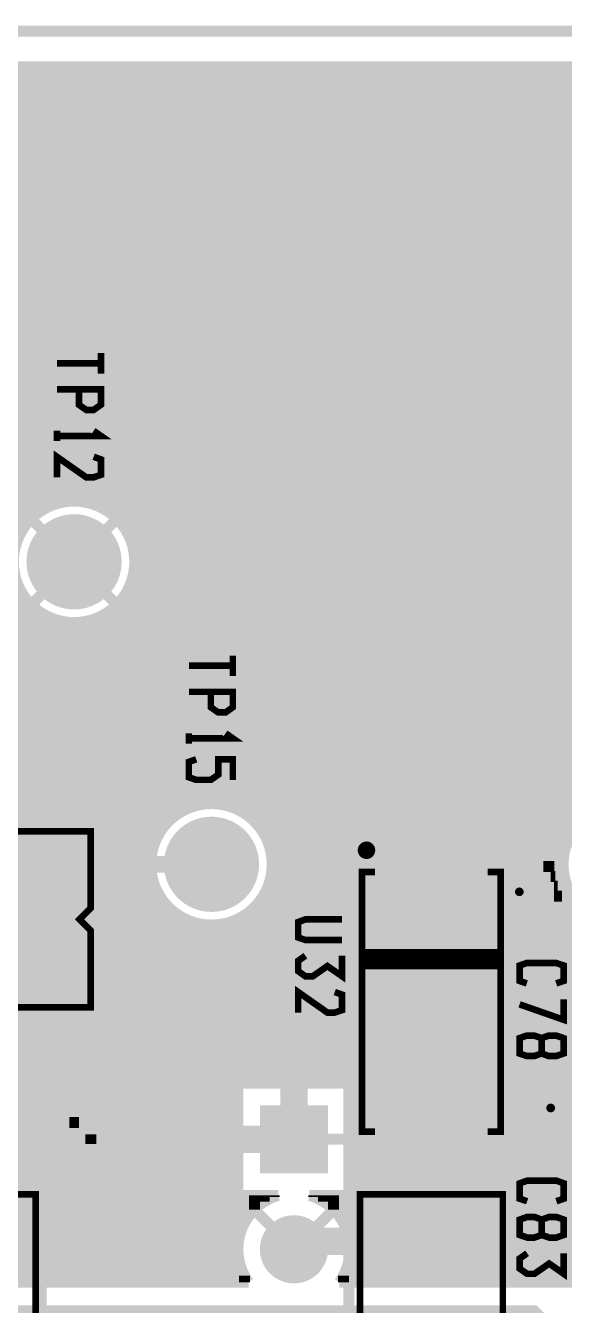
# Model space of a CAD drawing. Extents: x -11 to 221, y -93 to 178.
# Drawn here: x 54.76 to 67.21, y 146.02 to 175.58 of the extents above; entities that cross this region are included whole.
import ezdxf

# ---------------------------------------------------------------- set-up
doc = ezdxf.new("R2010")
doc.units = 0
doc.header["$MEASUREMENT"] = 0
doc.layers.get('0').update_dxf_attribs({"linetype": 'CONTINUOUS'})
for name, color, linetype in [('26-349-0_BOT', 7, 'CONTINUOUS'), ('26-349-0_DRD', 7, 'CONTINUOUS'), ('26-349-0_DRL', 2, 'CONTINUOUS'), ('26-349-0_FAB', 1, 'CONTINUOUS'), ('26-349-0_IN1', 3, 'CONTINUOUS'), ('26-349-0_IN2', 5, 'CONTINUOUS'), ('26-349-0_SMB', 10, 'CONTINUOUS'), ('26-349-0_SMT', 14, 'CONTINUOUS'), ('26-349-0_SPT', 9, 'CONTINUOUS'), ('26-349-0_SST', 12, 'CONTINUOUS'), ('26-349-0_TOP', 11, 'CONTINUOUS'), ('THRUHOLE_TAP', 15, 'CONTINUOUS')]:
    doc.layers.add(name, color=color, linetype=linetype)

# ---------------------------------------------------------------- blocks, each defined once
blk = doc.blocks.new('ROUND_50')
at = {"const_width": 1.09982}
blk.add_lwpolyline([(-0.54991, 0, 1), (0.54991, 0, 1)], format="xyb", close=True, dxfattribs=at)
blk = doc.blocks.new('ROUND_68')
at = {"const_width": 0.7874}
blk.add_lwpolyline([(-0.3937, 0, 1), (0.3937, 0, 1)], format="xyb", close=True, dxfattribs=at)
blk = doc.blocks.new('SQUARE_69')
blk.add_solid([(0.7874, 0.7874), (0.7874, -0.7874), (-0.7874, 0.7874), (-0.7874, -0.7874)])
blk = doc.blocks.new('ROUND_78')
at = {"const_width": 0.29972}
blk.add_lwpolyline([(-0.14986, 0, 1), (0.14986, 0, 1)], format="xyb", close=True, dxfattribs=at)
blk = doc.blocks.new('ROUND_95')
at = {"const_width": 0.40005}
blk.add_lwpolyline([(-0.200024, 0, 1), (0.200024, 0, 1)], format="xyb", close=True, dxfattribs=at)
blk = doc.blocks.new('ROUND_96')
at = {"const_width": 0.50038}
blk.add_lwpolyline([(-0.25019, 0, 1), (0.25019, 0, 1)], format="xyb", close=True, dxfattribs=at)
blk = doc.blocks.new('ROUND_101')
at = {"const_width": 0.10033}
blk.add_lwpolyline([(-0.050164, 0, 1), (0.050164, 0, 1)], format="xyb", close=True, dxfattribs=at)
blk = doc.blocks.new('ROUND_102')
at = {"const_width": 0.10033}
blk.add_lwpolyline([(-0.050164, 0, 1), (0.050164, 0, 1)], format="xyb", close=True, dxfattribs=at)
blk = doc.blocks.new('ROUND_83')
at = {"const_width": 0.29972}
blk.add_lwpolyline([(-0.14986, 0, 1), (0.14986, 0, 1)], format="xyb", close=True, dxfattribs=at)
blk = doc.blocks.new('RECTANGLE_14')
blk.add_solid([(1.12522, 1.14935), (1.12522, -1.14935), (-1.12522, 1.14935), (-1.12522, -1.14935)])
blk = doc.blocks.new('RECTANGLE_15')
blk.add_solid([(1.39954, 0.72517), (1.39954, -0.72517), (-1.39954, 0.72517), (-1.39954, -0.72517)])
blk = doc.blocks.new('RECTANGLE_40')
blk.add_solid([(0.635, 0.508), (0.635, -0.508), (-0.635, 0.508), (-0.635, -0.508)])
blk = doc.blocks.new('ROUND_88')
at = {"const_width": 0.10033}
blk.add_lwpolyline([(-0.050164, 0, 1), (0.050164, 0, 1)], format="xyb", close=True, dxfattribs=at)
blk = doc.blocks.new('ROUND_90')
at = {"const_width": 0.50038}
blk.add_lwpolyline([(-0.25019, 0, 1), (0.25019, 0, 1)], format="xyb", close=True, dxfattribs=at)

msp = doc.modelspace()

# ---------------------------------------------------------------- linework, layer by layer
at = {"layer": '26-349-0_DRD', "const_width": 0.254}
for points in [[(-5.99948, 175.4505), (180.9496, 175.4505)], [(55.88, 163.83), (55.245, 163.195)], [(56.515, 163.195), (55.88, 163.83)], [(55.245, 163.195), (55.88, 162.56)], [(55.88, 162.56), (56.515, 163.195)], [(59.055, 156.845), (58.42, 156.21)], [(59.69, 156.21), (59.055, 156.845)], [(64.897, 156.845), (64.897, 154.305)], [(67.437, 156.845), (64.897, 156.845)], [(67.437, 156.845), (64.897, 154.305)], [(67.437, 154.305), (64.897, 156.845)], [(58.42, 156.21), (59.055, 155.575)], [(59.055, 155.575), (59.69, 156.21)], [(64.897, 154.305), (67.437, 154.305)], [(65.6209, 151.8539), (65.6209, 149.3139)], [(68.1609, 151.8539), (65.6209, 151.8539)], [(68.1609, 151.8539), (65.6209, 149.3139)], [(68.1609, 149.3139), (65.6209, 151.8539)], [(65.6209, 151.8539), (65.6209, 149.3139)], [(68.1609, 151.8539), (65.6209, 151.8539)], [(68.1609, 151.8539), (65.6209, 149.3139)], [(68.1609, 149.3139), (65.6209, 151.8539)], [(60.96, 150.495), (60.96, 149.225)], [(61.595, 149.86), (60.325, 149.86)], [(65.6209, 149.3139), (68.1609, 149.3139)], [(65.6209, 149.3139), (68.1609, 149.3139)], [(60.96, 147.955), (60.96, 146.685)], [(61.595, 147.32), (60.325, 147.32)]]:
    msp.add_lwpolyline(points, dxfattribs=at)
at = {"layer": '26-349-0_DRL'}
for points, const_width in [([(-5.99948, 175.4505), (180.9496, 175.4505)], 0.254), ([(68.072, 129.286), (68.072, 142.748), (66.04, 144.78), (49.657, 144.78), (48.006, 146.431), (32.893, 146.431), (11.684, 167.64), (8.128, 167.64)], 2.49936)]:
    msp.add_lwpolyline(points, dxfattribs=dict(at, const_width=const_width))
at = {"layer": '26-349-0_FAB', "const_width": 0.254}
for points in [[(-5.99948, 175.4505), (180.9496, 175.4505)], [(1.27, 146.05), (0, 146.05), (0, 154.94), (10.16, 154.94), (10.16, 173.99), (85.725, 173.99), (85.725, 119.38), (68.58, 119.38), (68.58, 144.78), (33.655, 144.78), (29.21, 149.225), (29.21, 153.67), (10.16, 153.67), (10.16, 146.05), (1.27, 146.05)], [(64.0715, 162.45332), (64.0715, 163.08832), (63.754, 163.72332), (63.54318, 163.72332), (63.22568, 163.08832), (63.22568, 162.45332)], [(64.68618, 163.08832), (65.32118, 163.08832), (65.532, 163.30168), (65.532, 163.5125), (65.32118, 163.72332), (64.68618, 163.72332), (64.68618, 162.45332)], [(66.9925, 162.45332), (66.14668, 162.45332), (66.14668, 163.72332), (66.9925, 163.72332)], [(65.2145, 163.08832), (65.532, 162.45332)], [(66.78168, 163.08832), (66.14668, 163.08832)], [(64.0715, 162.8775), (63.22568, 162.8775)]]:
    msp.add_lwpolyline(points, dxfattribs=at)
at = {"layer": '26-349-0_IN1', "const_width": 0.254}
for points in [[(73.66, 174.625), (18.669, 174.625), (18.669, 163.83), (33.274, 149.225)], [(54.7878, 174.625), (54.7878, 164.37356)], [(55.0164, 174.625), (55.0164, 164.55136)], [(55.245, 174.625), (55.245, 164.67074)], [(55.4736, 174.625), (55.4736, 164.74948)], [(55.7022, 174.625), (55.7022, 164.79266)], [(55.9308, 174.625), (55.9308, 164.80282)], [(56.1594, 174.625), (56.1594, 164.77742)], [(56.388, 174.625), (56.388, 164.719)], [(56.6166, 174.625), (56.6166, 164.62248)], [(56.8452, 174.625), (56.8452, 164.48024)], [(57.0738, 174.625), (57.0738, 164.27196)], [(57.3024, 174.625), (57.3024, 163.9443)], [(57.531, 174.625), (57.531, 156.72308)], [(57.7596, 174.625), (57.7596, 157.1625)], [(57.9882, 174.625), (57.9882, 157.41142)], [(58.2168, 174.625), (58.2168, 157.5816)], [(58.4454, 174.625), (58.4454, 157.69844)], [(58.674, 174.625), (58.674, 157.7721)], [(58.9026, 174.625), (58.9026, 157.8102)], [(59.1312, 174.625), (59.1312, 157.81528)], [(59.3598, 174.625), (59.3598, 157.78734)], [(59.5884, 174.625), (59.5884, 157.72638)], [(59.817, 174.625), (59.817, 157.62478)], [(60.0456, 174.625), (60.0456, 157.47492)], [(60.2742, 174.625), (60.2742, 157.25648)], [(60.5028, 174.625), (60.5028, 156.9085)], [(60.7314, 174.625), (60.7314, 151.1554)], [(60.96, 174.625), (60.96, 151.1554)], [(61.1886, 174.625), (61.1886, 151.1554)], [(61.4172, 174.625), (61.4172, 151.1554)], [(61.6458, 174.625), (61.6458, 151.1554)], [(61.8744, 174.625), (61.8744, 151.1554)], [(62.103, 174.625), (62.103, 151.1554)], [(62.3316, 174.625), (62.3316, 146.558)], [(62.5602, 174.625), (62.5602, 146.558)], [(62.7888, 174.625), (62.7888, 146.558)], [(63.0174, 174.625), (63.0174, 146.558)], [(63.246, 174.625), (63.246, 146.558)], [(63.4746, 174.625), (63.4746, 146.558)], [(63.7032, 174.625), (63.7032, 146.558)], [(63.9318, 174.625), (63.9318, 146.558)], [(64.1604, 174.625), (64.1604, 146.558)], [(64.389, 174.625), (64.389, 146.558)], [(64.6176, 174.625), (64.6176, 146.558)], [(64.8462, 174.625), (64.8462, 146.558)], [(65.0748, 174.625), (65.0748, 146.558)], [(65.3034, 174.625), (65.3034, 146.558)], [(65.532, 174.625), (65.532, 146.558)], [(65.7606, 174.625), (65.7606, 146.558)], [(65.9892, 174.625), (65.9892, 146.558)], [(66.2178, 174.625), (66.2178, 151.0284)], [(66.4464, 174.625), (66.4464, 151.257)], [(66.675, 174.625), (66.675, 151.36368)], [(66.9036, 174.625), (66.9036, 151.39162)], [(67.1322, 174.625), (67.1322, 156.9085)], [(73.66, 174.4472), (24.36114, 174.4472)], [(73.66, 174.2186), (24.76246, 174.2186)], [(73.66, 173.99), (35.8267, 173.99)], [(73.66, 173.7614), (36.16706, 173.7614)], [(73.66, 173.5328), (36.30676, 173.5328)], [(73.66, 173.0756), (36.35248, 173.0756)], [(73.66, 173.3042), (36.36264, 173.3042)], [(73.66, 172.847), (51.59502, 172.847)], [(73.66, 172.6184), (51.9049, 172.6184)], [(73.66, 172.3898), (52.10302, 172.3898)], [(73.66, 172.1612), (52.24272, 172.1612)], [(73.66, 171.9326), (52.33416, 171.9326)], [(73.66, 171.704), (52.3875, 171.704)], [(73.66, 171.4754), (52.40782, 171.4754)], [(73.66, 171.0182), (52.3494, 171.0182)], [(73.66, 171.2468), (52.39512, 171.2468)], [(73.66, 170.7896), (52.26558, 170.7896)], [(73.66, 170.561), (52.13858, 170.561)], [(73.66, 170.1038), (51.67884, 170.1038)], [(73.66, 170.3324), (51.9557, 170.3324)], [(73.66, 169.8752), (51.12258, 169.8752)], [(73.66, 169.6466), (29.45638, 169.6466)], [(73.66, 169.418), (29.35478, 169.418)], [(73.66, 169.1894), (29.20492, 169.1894)], [(73.66, 168.9608), (37.56152, 168.9608)], [(73.66, 168.7322), (37.7444, 168.7322)], [(73.66, 168.5036), (37.82568, 168.5036)], [(73.66, 168.0464), (37.77996, 168.0464)], [(73.66, 168.275), (37.83584, 168.275)], [(73.66, 167.8178), (37.64026, 167.8178)], [(73.66, 167.5892), (37.2999, 167.5892)], [(73.66, 167.3606), (31.1785, 167.3606)], [(73.66, 166.9034), (18.669, 166.9034)], [(73.66, 167.132), (30.97784, 167.132)], [(73.66, 166.6748), (18.669, 166.6748)], [(73.66, 166.4462), (18.669, 166.4462)], [(73.66, 166.2176), (18.669, 166.2176)], [(73.66, 165.989), (18.669, 165.989)], [(73.66, 165.7604), (23.04034, 165.7604)], [(73.66, 165.5318), (23.44166, 165.5318)], [(73.66, 165.3032), (23.5966, 165.3032)], [(73.66, 165.0746), (23.6601, 165.0746)], [(73.66, 164.846), (23.65756, 164.846)], [(55.1307, 164.6174), (43.99534, 164.6174)], [(73.66, 164.6174), (56.6293, 164.6174)], [(54.80304, 164.3888), (44.39666, 164.3888)], [(73.66, 164.3888), (56.95696, 164.3888)], [(73.66, 164.1602), (57.16524, 164.1602)], [(73.66, 163.9316), (57.30748, 163.9316)], [(73.66, 163.703), (57.404, 163.703)], [(73.66, 163.4744), (57.46242, 163.4744)], [(73.66, 163.0172), (57.47766, 163.0172)], [(73.66, 163.2458), (57.48782, 163.2458)], [(73.66, 162.7886), (57.43448, 162.7886)], [(57.3024, 162.4457), (57.3024, 146.558)], [(73.66, 162.56), (57.35574, 162.56)], [(73.66, 162.3314), (57.23636, 162.3314)], [(54.6989, 162.1028), (51.22672, 162.1028)], [(54.96306, 161.8742), (51.46548, 161.8742)], [(54.7878, 162.0139), (54.7878, 146.558)], [(55.0164, 161.83864), (55.0164, 146.558)], [(73.66, 161.8742), (56.79694, 161.8742)], [(56.8452, 161.90976), (56.8452, 146.558)], [(73.66, 162.1028), (57.05856, 162.1028)], [(57.0738, 162.11804), (57.0738, 146.558)], [(55.45074, 161.6456), (51.5747, 161.6456)], [(55.245, 161.71672), (55.245, 146.558)], [(55.4736, 161.63798), (55.4736, 146.558)], [(55.7022, 161.59734), (55.7022, 146.558)], [(55.9308, 161.58718), (55.9308, 146.558)], [(56.1594, 161.61004), (56.1594, 146.558)], [(73.66, 161.6456), (56.30926, 161.6456)], [(56.388, 161.66846), (56.388, 146.558)], [(56.6166, 161.76498), (56.6166, 146.558)], [(73.66, 161.417), (51.60772, 161.417)], [(73.66, 160.9598), (51.46548, 160.9598)], [(73.66, 161.1884), (51.5747, 161.1884)], [(73.66, 160.7312), (51.22672, 160.7312)], [(73.66, 160.5026), (48.1965, 160.5026)], [(73.66, 160.274), (47.99584, 160.274)], [(73.66, 159.8168), (37.53104, 159.8168)], [(73.66, 160.0454), (37.7317, 160.0454)], [(73.66, 159.5882), (22.9108, 159.5882)], [(73.66, 159.3596), (23.1394, 159.3596)], [(73.66, 159.131), (23.368, 159.131)], [(73.66, 158.9024), (28.6893, 158.9024)], [(73.66, 158.6738), (29.01696, 158.6738)], [(73.66, 158.4452), (29.22524, 158.4452)], [(73.66, 158.2166), (29.36748, 158.2166)], [(73.66, 157.988), (29.464, 157.988)], [(58.62574, 157.7594), (29.52242, 157.7594)], [(68.15074, 157.7594), (59.48426, 157.7594)], [(58.13806, 157.5308), (29.54782, 157.5308)], [(67.66306, 157.5308), (59.97194, 157.5308)], [(57.8739, 157.3022), (29.53766, 157.3022)], [(67.3989, 157.3022), (60.23356, 157.3022)], [(57.69864, 157.0736), (29.49448, 157.0736)], [(57.57672, 156.845), (32.05734, 156.845)], [(67.22364, 157.0736), (60.41136, 157.0736)], [(67.10172, 156.845), (60.53074, 156.845)], [(57.49798, 156.6164), (32.3215, 156.6164)], [(67.02298, 156.6164), (60.60948, 156.6164)], [(57.45734, 156.3878), (32.44088, 156.3878)], [(66.98234, 156.3878), (60.65266, 156.3878)], [(57.47004, 155.9306), (32.45612, 155.9306)], [(57.44718, 156.1592), (32.48152, 156.1592)], [(66.99504, 155.9306), (60.63742, 155.9306)], [(66.97218, 156.1592), (60.66282, 156.1592)], [(57.52846, 155.702), (37.96284, 155.702)], [(57.531, 155.69692), (57.531, 146.558)], [(67.05346, 155.702), (60.579, 155.702)], [(57.62498, 155.4734), (38.1635, 155.4734)], [(67.14998, 155.4734), (60.48248, 155.4734)], [(60.5028, 155.5115), (60.5028, 151.1554)], [(67.1322, 155.5115), (67.1322, 151.35606)], [(57.76976, 155.2448), (38.2524, 155.2448)], [(57.7596, 155.2575), (57.7596, 146.558)], [(60.2742, 155.16098), (60.2742, 151.1554)], [(67.29476, 155.2448), (60.34024, 155.2448)], [(57.97804, 155.0162), (38.27018, 155.0162)], [(58.3057, 154.7876), (39.7002, 154.7876)], [(57.9882, 155.00604), (57.9882, 146.558)], [(58.2168, 154.8384), (58.2168, 146.558)], [(67.8307, 154.7876), (59.8043, 154.7876)], [(59.817, 154.79268), (59.817, 151.1554)], [(60.0456, 154.94254), (60.0456, 151.1554)], [(67.50304, 155.0162), (60.13196, 155.0162)], [(73.66, 154.559), (39.99738, 154.559)], [(58.4454, 154.72156), (58.4454, 146.558)], [(58.674, 154.6479), (58.674, 146.558)], [(58.9026, 154.6098), (58.9026, 146.558)], [(59.1312, 154.60472), (59.1312, 146.558)], [(59.3598, 154.63012), (59.3598, 146.558)], [(59.5884, 154.69362), (59.5884, 146.558)], [(73.66, 154.3304), (40.12692, 154.3304)], [(73.66, 153.8732), (40.1574, 153.8732)], [(73.66, 154.1018), (40.17518, 154.1018)], [(73.66, 153.6446), (40.0685, 153.6446)], [(73.66, 153.416), (39.86784, 153.416)], [(73.66, 153.1874), (53.01234, 153.1874)], [(73.66, 152.9588), (53.41366, 152.9588)], [(73.66, 152.7302), (53.5686, 152.7302)], [(73.66, 152.5016), (53.6321, 152.5016)], [(73.66, 152.273), (53.62956, 152.273)], [(73.66, 151.8158), (53.38826, 151.8158)], [(73.66, 152.0444), (53.5559, 152.0444)], [(73.66, 151.5872), (50.59172, 151.5872)], [(66.65976, 151.3586), (48.72482, 151.3586)], [(73.66, 151.3586), (67.12204, 151.3586)], [(59.6646, 151.13), (46.34738, 151.13)], [(59.6646, 150.9014), (46.47692, 150.9014)], [(59.6646, 151.1554), (59.6646, 148.5646)], [(62.2554, 151.1554), (59.6646, 151.1554)], [(60.96, 151.1554), (60.96, 149.86)], [(62.2554, 151.1554), (62.2554, 148.5646)], [(66.29654, 151.13), (62.2554, 151.13)], [(66.14922, 150.9014), (62.2554, 150.9014)], [(59.6646, 150.6728), (46.52518, 150.6728)], [(66.08826, 150.6728), (62.2554, 150.6728)], [(59.6646, 150.4442), (46.5074, 150.4442)], [(66.09588, 150.4442), (62.2554, 150.4442)], [(59.6646, 150.2156), (46.4185, 150.2156)], [(66.17208, 150.2156), (62.2554, 150.2156)], [(66.2178, 150.1394), (66.2178, 146.558)], [(59.6646, 149.7584), (32.7406, 149.7584)], [(59.6646, 149.987), (46.21784, 149.987)], [(59.6646, 149.86), (60.96, 149.86)], [(62.2554, 149.86), (60.96, 149.86)], [(66.34734, 149.987), (62.2554, 149.987)], [(73.66, 149.7584), (62.2554, 149.7584)], [(66.4464, 149.9108), (66.4464, 146.558)], [(66.675, 149.80666), (66.675, 146.558)], [(66.9036, 149.77618), (66.9036, 146.558)], [(67.1322, 149.81428), (67.1322, 146.558)], [(59.6646, 149.5298), (32.9692, 149.5298)], [(73.66, 149.5298), (62.2554, 149.5298)], [(59.6646, 149.3012), (33.1978, 149.3012)], [(73.66, 149.3012), (62.2554, 149.3012)], [(59.6646, 149.0726), (48.4124, 149.0726)], [(59.6646, 148.844), (48.641, 148.844)], [(73.66, 149.0726), (62.2554, 149.0726)], [(73.66, 148.844), (62.2554, 148.844)], [(59.6646, 148.6154), (48.8696, 148.6154)], [(60.59932, 148.5646), (59.6646, 148.5646)], [(59.817, 148.5646), (59.817, 147.9296)], [(60.0456, 148.5646), (60.0456, 148.23694)], [(60.2742, 148.5646), (60.2742, 148.41728)], [(60.5028, 148.5646), (60.5028, 148.53158)], [(62.2554, 148.5646), (61.31814, 148.5646)], [(61.4172, 148.5646), (61.4172, 148.53158)], [(61.6458, 148.5646), (61.6458, 148.41728)], [(61.8744, 148.5646), (61.8744, 148.23694)], [(62.103, 148.5646), (62.103, 147.9296)], [(73.66, 148.6154), (62.2554, 148.6154)], [(60.22594, 148.3868), (49.0982, 148.3868)], [(73.66, 148.3868), (61.69406, 148.3868)], [(59.97194, 148.1582), (49.3268, 148.1582)], [(73.66, 148.1582), (61.94806, 148.1582)], [(59.817, 147.9296), (49.5554, 147.9296)], [(59.72048, 147.701), (49.784, 147.701)], [(73.66, 147.9296), (62.103, 147.9296)], [(73.66, 147.701), (62.19698, 147.701)], [(59.67222, 147.4724), (50.0126, 147.4724)], [(73.66, 147.4724), (62.24524, 147.4724)], [(59.66714, 147.2438), (50.2412, 147.2438)], [(73.66, 147.2438), (62.25286, 147.2438)], [(59.70016, 147.0152), (50.4698, 147.0152)], [(59.7789, 146.7866), (50.6984, 146.7866)], [(73.66, 146.7866), (62.1411, 146.7866)], [(73.66, 147.0152), (62.21984, 147.0152)], [(59.91098, 146.558), (50.927, 146.558)], [(59.817, 146.7104), (59.817, 146.558)], [(69.977, 146.558), (62.00648, 146.558)], [(62.103, 146.7104), (62.103, 146.558)]]:
    msp.add_lwpolyline(points, dxfattribs=at)
for points in [[(55.88, 164.80282, 0.4142136), (54.27218, 163.195)], [(57.48782, 163.195, 0.4142136), (55.88, 164.80282)], [(54.27218, 163.195, 0.4142136), (55.88, 161.58718)], [(55.88, 161.58718, 0.4142136), (57.48782, 163.195)], [(59.055, 157.81782, 0.4142136), (57.44718, 156.21)], [(60.66282, 156.21, 0.4142136), (59.055, 157.81782)], [(68.58, 157.81782, 0.4142136), (66.97218, 156.21)], [(57.44718, 156.21, 0.4142136), (59.055, 154.60218)], [(59.055, 154.60218, 0.4142136), (60.66282, 156.21)], [(66.97218, 156.21, 0.4142136), (68.58, 154.60218)], [(66.8909, 151.39162, 0.4142136), (66.08318, 150.5839)], [(66.8909, 151.39162, 0.4142136), (66.08318, 150.5839)], [(67.69862, 150.5839, 0.4142136), (66.8909, 151.39162)], [(67.69862, 150.5839, 0.4142136), (66.8909, 151.39162)], [(66.08318, 150.5839, 0.4142136), (66.8909, 149.77618)], [(66.08318, 150.5839, 0.4142136), (66.8909, 149.77618)], [(66.8909, 149.77618, 0.4142136), (67.69862, 150.5839)], [(66.8909, 149.77618, 0.4142136), (67.69862, 150.5839)], [(60.59932, 148.5646, 0.3338126), (59.6646, 147.32)], [(62.2554, 147.32, 0.3343365), (61.31814, 148.5646)], [(59.6646, 147.32, 0.1583593), (59.91192, 146.55868)], [(62.00648, 146.558, 0.1586548), (62.25451, 147.32)]]:
    msp.add_lwpolyline(points, format="xyb", dxfattribs=at)
at = {"layer": '26-349-0_IN2', "const_width": 0.254}
for points in [[(73.66, 174.625), (18.669, 174.625)], [(54.7878, 174.625), (54.7878, 164.37356)], [(55.0164, 174.625), (55.0164, 164.55136)], [(55.245, 174.625), (55.245, 164.67074)], [(55.4736, 174.625), (55.4736, 164.74948)], [(55.7022, 174.625), (55.7022, 164.79266)], [(55.9308, 174.625), (55.9308, 164.80282)], [(56.1594, 174.625), (56.1594, 164.77742)], [(56.388, 174.625), (56.388, 164.719)], [(56.6166, 174.625), (56.6166, 164.62248)], [(56.8452, 174.625), (56.8452, 164.48024)], [(57.0738, 174.625), (57.0738, 164.27196)], [(57.3024, 174.625), (57.3024, 163.9443)], [(57.531, 174.625), (57.531, 156.72308)], [(57.7596, 174.625), (57.7596, 157.1625)], [(57.9882, 174.625), (57.9882, 157.41142)], [(58.2168, 174.625), (58.2168, 157.5816)], [(58.4454, 174.625), (58.4454, 157.69844)], [(58.674, 174.625), (58.674, 157.7721)], [(58.9026, 174.625), (58.9026, 157.8102)], [(59.1312, 174.625), (59.1312, 157.81528)], [(59.3598, 174.625), (59.3598, 157.78734)], [(59.5884, 174.625), (59.5884, 157.72638)], [(59.817, 174.625), (59.817, 157.62478)], [(60.0456, 174.625), (60.0456, 157.47492)], [(60.2742, 174.625), (60.2742, 157.25648)], [(60.5028, 174.625), (60.5028, 156.9085)], [(60.7314, 174.625), (60.7314, 151.1554)], [(60.96, 174.625), (60.96, 151.1554)], [(61.1886, 174.625), (61.1886, 151.1554)], [(61.4172, 174.625), (61.4172, 151.1554)], [(61.6458, 174.625), (61.6458, 151.1554)], [(61.8744, 174.625), (61.8744, 151.1554)], [(62.103, 174.625), (62.103, 151.1554)], [(62.3316, 174.625), (62.3316, 146.558)], [(62.5602, 174.625), (62.5602, 146.558)], [(62.7888, 174.625), (62.7888, 146.558)], [(63.0174, 174.625), (63.0174, 146.558)], [(63.246, 174.625), (63.246, 146.558)], [(63.4746, 174.625), (63.4746, 146.558)], [(63.7032, 174.625), (63.7032, 146.558)], [(63.9318, 174.625), (63.9318, 146.558)], [(64.1604, 174.625), (64.1604, 146.558)], [(64.389, 174.625), (64.389, 146.558)], [(64.6176, 174.625), (64.6176, 146.558)], [(64.8462, 174.625), (64.8462, 146.558)], [(65.0748, 174.625), (65.0748, 146.558)], [(65.3034, 174.625), (65.3034, 146.558)], [(65.532, 174.625), (65.532, 156.07284)], [(65.7606, 174.625), (65.7606, 156.2735)], [(65.9892, 174.625), (65.9892, 156.3624)], [(66.2178, 174.625), (66.2178, 156.38018)], [(66.4464, 174.625), (66.4464, 156.33192)], [(66.675, 174.625), (66.675, 156.20238)], [(66.9036, 174.625), (66.9036, 155.9052)], [(67.1322, 174.625), (67.1322, 156.9085)], [(73.66, 174.4472), (18.669, 174.4472)], [(73.66, 174.2186), (18.669, 174.2186)], [(73.66, 173.99), (18.669, 173.99)], [(73.66, 173.7614), (18.669, 173.7614)], [(73.66, 173.5328), (18.669, 173.5328)], [(73.66, 173.3042), (18.669, 173.3042)], [(73.66, 173.0756), (18.669, 173.0756)], [(73.66, 172.847), (51.59502, 172.847)], [(73.66, 172.6184), (51.9049, 172.6184)], [(73.66, 172.3898), (52.10302, 172.3898)], [(73.66, 172.1612), (52.24272, 172.1612)], [(73.66, 171.9326), (52.33416, 171.9326)], [(73.66, 171.704), (52.3875, 171.704)], [(73.66, 171.4754), (52.40782, 171.4754)], [(73.66, 171.0182), (52.3494, 171.0182)], [(73.66, 171.2468), (52.39512, 171.2468)], [(73.66, 170.7896), (52.26558, 170.7896)], [(73.66, 170.561), (52.13858, 170.561)], [(73.66, 170.1038), (51.67884, 170.1038)], [(73.66, 170.3324), (51.9557, 170.3324)], [(73.66, 169.8752), (51.12258, 169.8752)], [(73.66, 169.6466), (29.45638, 169.6466)], [(73.66, 169.418), (29.35478, 169.418)], [(73.66, 169.1894), (29.20492, 169.1894)], [(73.66, 168.9608), (37.56152, 168.9608)], [(73.66, 168.7322), (37.7444, 168.7322)], [(73.66, 168.5036), (37.82568, 168.5036)], [(73.66, 168.0464), (37.77996, 168.0464)], [(73.66, 168.275), (37.83584, 168.275)], [(73.66, 167.8178), (37.64026, 167.8178)], [(73.66, 167.5892), (37.2999, 167.5892)], [(73.66, 167.3606), (18.669, 167.3606)], [(73.66, 167.132), (18.669, 167.132)], [(73.66, 166.9034), (18.669, 166.9034)], [(73.66, 166.6748), (18.669, 166.6748)], [(73.66, 166.4462), (18.669, 166.4462)], [(73.66, 166.2176), (18.669, 166.2176)], [(73.66, 165.989), (18.669, 165.989)], [(73.66, 165.7604), (18.669, 165.7604)], [(73.66, 165.5318), (18.669, 165.5318)], [(73.66, 165.3032), (43.60926, 165.3032)], [(73.66, 165.0746), (43.7769, 165.0746)], [(73.66, 164.846), (43.85056, 164.846)], [(55.1307, 164.6174), (46.18482, 164.6174)], [(73.66, 164.6174), (56.6293, 164.6174)], [(54.80304, 164.3888), (46.40326, 164.3888)], [(54.74208, 164.33038), (55.88, 163.195)], [(57.01538, 164.33038), (55.88, 163.195)], [(73.66, 164.3888), (56.95696, 164.3888)], [(73.66, 164.1602), (57.16524, 164.1602)], [(73.66, 163.9316), (57.30748, 163.9316)], [(73.66, 163.703), (57.404, 163.703)], [(73.66, 163.4744), (57.46242, 163.4744)], [(54.74208, 162.05708), (55.88, 163.195)], [(57.01538, 162.05708), (55.88, 163.195)], [(73.66, 163.0172), (57.47766, 163.0172)], [(73.66, 163.2458), (57.48782, 163.2458)], [(73.66, 162.7886), (57.43448, 162.7886)], [(57.3024, 162.4457), (57.3024, 146.558)], [(73.66, 162.56), (57.35574, 162.56)], [(73.66, 162.3314), (57.23636, 162.3314)], [(54.96306, 161.8742), (41.48836, 161.8742)], [(54.6989, 162.1028), (41.4909, 162.1028)], [(54.7878, 162.0139), (54.7878, 146.558)], [(55.0164, 161.83864), (55.0164, 146.558)], [(73.66, 161.8742), (56.79694, 161.8742)], [(56.8452, 161.90976), (56.8452, 146.558)], [(73.66, 162.1028), (57.05856, 162.1028)], [(57.0738, 162.11804), (57.0738, 146.558)], [(55.45074, 161.6456), (41.4147, 161.6456)], [(55.245, 161.71672), (55.245, 146.558)], [(55.4736, 161.63798), (55.4736, 146.558)], [(55.7022, 161.59734), (55.7022, 146.558)], [(55.9308, 161.58718), (55.9308, 146.558)], [(56.1594, 161.61004), (56.1594, 146.558)], [(73.66, 161.6456), (56.30926, 161.6456)], [(56.388, 161.66846), (56.388, 146.558)], [(56.6166, 161.76498), (56.6166, 146.558)], [(73.66, 161.417), (41.24706, 161.417)], [(73.66, 161.1884), (37.3634, 161.1884)], [(73.66, 160.9598), (37.66058, 160.9598)], [(73.66, 160.7312), (37.79012, 160.7312)], [(73.66, 160.5026), (37.83838, 160.5026)], [(73.66, 160.274), (37.8206, 160.274)], [(73.66, 159.8168), (37.53104, 159.8168)], [(73.66, 160.0454), (37.7317, 160.0454)], [(73.66, 159.5882), (39.92626, 159.5882)], [(73.66, 159.3596), (40.0939, 159.3596)], [(73.66, 159.131), (40.16756, 159.131)], [(73.66, 158.9024), (40.1701, 158.9024)], [(73.66, 158.6738), (40.1066, 158.6738)], [(73.66, 158.4452), (39.95166, 158.4452)], [(73.66, 157.988), (36.92906, 157.988)], [(73.66, 158.2166), (39.55034, 158.2166)], [(58.62574, 157.7594), (41.96334, 157.7594)], [(68.15074, 157.7594), (59.48426, 157.7594)], [(58.13806, 157.5308), (42.36466, 157.5308)], [(67.66306, 157.5308), (59.97194, 157.5308)], [(57.8739, 157.3022), (42.5196, 157.3022)], [(67.3989, 157.3022), (60.23356, 157.3022)], [(57.57672, 156.845), (42.58056, 156.845)], [(57.69864, 157.0736), (42.5831, 157.0736)], [(67.22364, 157.0736), (60.41136, 157.0736)], [(67.10172, 156.845), (60.53074, 156.845)], [(57.49798, 156.6164), (42.5069, 156.6164)], [(67.02298, 156.6164), (60.60948, 156.6164)], [(57.45734, 156.3878), (42.33926, 156.3878)], [(66.98234, 156.3878), (60.65266, 156.3878)], [(57.47004, 155.9306), (28.36926, 155.9306)], [(57.44718, 156.1592), (28.85694, 156.1592)], [(65.44056, 155.9306), (60.63742, 155.9306)], [(65.6082, 156.1592), (60.66282, 156.1592)], [(66.97218, 156.1592), (66.72326, 156.1592)], [(66.99504, 155.9306), (66.8909, 155.9306)], [(57.52846, 155.702), (26.924, 155.702)], [(57.531, 155.69692), (57.531, 146.558)], [(65.36944, 155.702), (60.579, 155.702)], [(67.05346, 155.702), (66.96456, 155.702)], [(57.62498, 155.4734), (27.1526, 155.4734)], [(65.36436, 155.4734), (60.48248, 155.4734)], [(60.5028, 155.5115), (60.5028, 151.1554)], [(67.14998, 155.4734), (66.9671, 155.4734)], [(67.1322, 155.5115), (67.1322, 146.558)], [(57.76976, 155.2448), (27.3812, 155.2448)], [(57.7596, 155.2575), (57.7596, 146.558)], [(60.2742, 155.16098), (60.2742, 151.1554)], [(65.4304, 155.2448), (60.34024, 155.2448)], [(65.532, 155.07462), (65.532, 146.558)], [(67.29476, 155.2448), (66.9036, 155.2448)], [(66.9036, 155.24226), (66.9036, 146.558)], [(57.97804, 155.0162), (27.6098, 155.0162)], [(58.3057, 154.7876), (39.7002, 154.7876)], [(57.9882, 155.00604), (57.9882, 146.558)], [(58.2168, 154.8384), (58.2168, 146.558)], [(65.98666, 154.7876), (59.8043, 154.7876)], [(59.817, 154.79268), (59.817, 151.1554)], [(60.0456, 154.94254), (60.0456, 151.1554)], [(65.5828, 155.0162), (60.13196, 155.0162)], [(65.7606, 154.8765), (65.7606, 146.558)], [(65.9892, 154.7876), (65.9892, 146.558)], [(66.2178, 154.76728), (66.2178, 146.558)], [(67.8307, 154.7876), (66.34734, 154.7876)], [(66.4464, 154.81554), (66.4464, 146.558)], [(66.675, 154.94762), (66.675, 146.558)], [(67.50304, 155.0162), (66.74866, 155.0162)], [(73.66, 154.559), (39.99738, 154.559)], [(58.4454, 154.72156), (58.4454, 146.558)], [(58.674, 154.6479), (58.674, 146.558)], [(58.9026, 154.6098), (58.9026, 146.558)], [(59.1312, 154.60472), (59.1312, 146.558)], [(59.3598, 154.63012), (59.3598, 146.558)], [(59.5884, 154.69362), (59.5884, 146.558)], [(73.66, 154.3304), (40.12692, 154.3304)], [(73.66, 153.8732), (40.1574, 153.8732)], [(73.66, 154.1018), (40.17518, 154.1018)], [(73.66, 153.6446), (40.0685, 153.6446)], [(73.66, 153.416), (39.86784, 153.416)], [(73.66, 153.1874), (29.4386, 153.1874)], [(73.66, 152.9588), (29.6672, 152.9588)], [(73.66, 152.7302), (29.8958, 152.7302)], [(73.66, 152.5016), (30.1244, 152.5016)], [(73.66, 152.273), (30.353, 152.273)], [(73.66, 152.0444), (30.5816, 152.0444)], [(73.66, 151.8158), (30.8102, 151.8158)], [(73.66, 151.5872), (31.0388, 151.5872)], [(73.66, 151.3586), (39.7002, 151.3586)], [(59.6646, 151.13), (39.99738, 151.13)], [(59.6646, 150.9014), (40.12692, 150.9014)], [(59.6646, 151.1554), (59.6646, 148.5646)], [(62.2554, 151.1554), (59.6646, 151.1554)], [(62.2554, 151.1554), (62.2554, 148.5646)], [(73.66, 151.13), (62.2554, 151.13)], [(73.66, 150.9014), (62.2554, 150.9014)], [(59.6646, 150.6728), (40.17518, 150.6728)], [(73.66, 150.6728), (62.2554, 150.6728)], [(59.6646, 150.4442), (40.1574, 150.4442)], [(73.66, 150.4442), (62.2554, 150.4442)], [(59.6646, 150.2156), (53.86832, 150.2156)], [(73.66, 150.2156), (62.2554, 150.2156)], [(59.6646, 149.987), (54.0512, 149.987)], [(59.6646, 149.7584), (54.13248, 149.7584)], [(73.66, 149.987), (62.2554, 149.987)], [(73.66, 149.7584), (62.2554, 149.7584)], [(59.6646, 149.5298), (54.14264, 149.5298)], [(73.66, 149.5298), (62.2554, 149.5298)], [(59.6646, 149.3012), (54.08676, 149.3012)], [(73.66, 149.3012), (62.2554, 149.3012)], [(59.6646, 148.844), (53.6067, 148.844)], [(59.6646, 149.0726), (53.94706, 149.0726)], [(73.66, 149.0726), (62.2554, 149.0726)], [(73.66, 148.844), (62.2554, 148.844)], [(59.6646, 148.6154), (34.0106, 148.6154)], [(60.59932, 148.5646), (59.6646, 148.5646)], [(59.817, 148.5646), (59.817, 147.9296)], [(60.0456, 148.5646), (60.0456, 148.23694)], [(60.2742, 148.5646), (60.2742, 148.41728)], [(60.5028, 148.5646), (60.5028, 148.53158)], [(62.2554, 148.5646), (61.31814, 148.5646)], [(61.4172, 148.5646), (61.4172, 148.53158)], [(61.6458, 148.5646), (61.6458, 148.41728)], [(61.8744, 148.5646), (61.8744, 148.23694)], [(62.103, 148.5646), (62.103, 147.9296)], [(73.66, 148.6154), (62.2554, 148.6154)], [(60.22594, 148.3868), (48.7172, 148.3868)], [(60.04306, 148.2344), (60.96, 147.32)], [(61.8744, 148.2344), (60.96, 147.32)], [(73.66, 148.3868), (61.69406, 148.3868)], [(59.97194, 148.1582), (48.9458, 148.1582)], [(73.66, 148.1582), (61.94806, 148.1582)], [(59.817, 147.9296), (49.1744, 147.9296)], [(59.72048, 147.701), (49.403, 147.701)], [(73.66, 147.9296), (62.103, 147.9296)], [(73.66, 147.701), (62.19698, 147.701)], [(59.67222, 147.4724), (49.6316, 147.4724)], [(73.66, 147.4724), (62.24524, 147.4724)], [(59.66714, 147.2438), (49.8602, 147.2438)], [(73.66, 147.2438), (62.25286, 147.2438)], [(59.70016, 147.0152), (50.0888, 147.0152)], [(59.7789, 146.7866), (50.3174, 146.7866)], [(73.66, 146.7866), (62.1411, 146.7866)], [(73.66, 147.0152), (62.21984, 147.0152)], [(59.91098, 146.558), (50.546, 146.558)], [(59.817, 146.7104), (59.817, 146.558)], [(69.977, 146.558), (62.00648, 146.558)], [(62.103, 146.7104), (62.103, 146.558)]]:
    msp.add_lwpolyline(points, dxfattribs=at)
for points in [[(55.88, 164.80282, 0.4142136), (54.27218, 163.195)], [(57.48782, 163.195, 0.4142136), (55.88, 164.80282)], [(54.27218, 163.195, 0.4142136), (55.88, 161.58718)], [(55.88, 161.58718, 0.4142136), (57.48782, 163.195)], [(59.055, 157.81782, 0.4142136), (57.44718, 156.21)], [(60.66282, 156.21, 0.4142136), (59.055, 157.81782)], [(68.58, 157.81782, 0.4142136), (66.97218, 156.21)], [(57.44718, 156.21, 0.4142136), (59.055, 154.60218)], [(59.055, 154.60218, 0.4142136), (60.66282, 156.21)], [(66.167, 156.38272, 0.4142136), (65.35928, 155.575)], [(66.97472, 155.575, 0.4142136), (66.167, 156.38272)], [(66.97218, 156.21, 0.4142136), (68.58, 154.60218)], [(65.35928, 155.575, 0.4142136), (66.167, 154.76728)], [(66.167, 154.76728, 0.4142136), (66.97472, 155.575)], [(60.59932, 148.5646, 0.3338126), (59.6646, 147.32)], [(62.2554, 147.32, 0.3343365), (61.31814, 148.5646)], [(59.6646, 147.32, 0.1583593), (59.91192, 146.55868)], [(62.00648, 146.558, 0.1586548), (62.25451, 147.32)]]:
    msp.add_lwpolyline(points, format="xyb", dxfattribs=at)
at = {"layer": '26-349-0_SST'}
for points, const_width in [([(56.49976, 167.54094), (56.49976, 168.01592)], 0.1524), ([(55.48376, 167.7797), (56.49976, 167.7797)], 0.1524), ([(55.99176, 167.17772), (55.99176, 166.82212), (56.16194, 166.70274), (56.33212, 166.70274), (56.49976, 166.82212), (56.49976, 167.17772), (55.48376, 167.17772)], 0.1524), ([(55.48376, 165.98392), (55.48376, 166.22014)], 0.1524), ([(55.48376, 166.1033), (56.49976, 166.1033), (56.33212, 166.22014)], 0.1524), ([(55.48376, 165.14572), (55.48376, 165.6207), (56.16194, 165.14572), (56.33212, 165.14572), (56.49976, 165.20414), (56.49976, 165.55974), (56.33212, 165.6207)], 0.1524), ([(59.54776, 160.55594), (59.54776, 161.03092)], 0.1524), ([(58.53176, 160.7947), (59.54776, 160.7947)], 0.1524), ([(59.03976, 160.19272), (59.03976, 159.83712), (59.20994, 159.71774), (59.38012, 159.71774), (59.54776, 159.83712), (59.54776, 160.19272), (58.53176, 160.19272)], 0.1524), ([(58.53176, 158.99892), (58.53176, 159.23514)], 0.1524), ([(58.53176, 159.1183), (59.54776, 159.1183), (59.38012, 159.23514)], 0.1524), ([(58.70194, 158.6357), (58.53176, 158.57474), (58.53176, 158.21914), (58.70194, 158.16072), (59.03976, 158.16072), (59.20994, 158.2801), (59.20994, 158.6357), (59.54776, 158.6357), (59.54776, 158.16072)], 0.1524), ([(51.689, 156.972), (51.689, 152.908), (56.261, 152.908), (56.261, 154.686), (56.007, 154.94), (56.261, 155.194), (56.261, 156.972), (51.689, 156.972)], 0.1524), ([(62.6872, 156.64688), (62.58052, 156.64688)], 0.1524), ([(62.611, 156.65704), (62.611, 156.41066)], 0.1524), ([(62.74816, 156.58592), (62.74816, 156.48178)], 0.1524), ([(62.75832, 156.50972), (62.51194, 156.50972)], 0.1524), ([(62.83452, 156.03474), (62.5348, 156.03474), (62.5348, 150.03526), (62.83452, 150.03526)], 0.1524), ([(65.43548, 156.03474), (65.7352, 156.03474), (65.7352, 150.03526), (65.43548, 150.03526)], 0.1524), ([(62.07252, 154.46248), (61.22416, 154.46248), (61.05652, 154.5209), (61.05652, 154.8765), (61.22416, 154.93746), (62.07252, 154.93746)], 0.1524), ([(61.22416, 154.09926), (61.05652, 153.97988), (61.05652, 153.74366), (61.22416, 153.62428), (61.39434, 153.62428), (61.73216, 153.8605), (62.07252, 153.62428), (62.07252, 154.09926)], 0.1524), ([(62.5475, 154.178), (62.5475, 153.8605)], 0.1524), ([(65.7225, 154.178), (62.5475, 154.178)], 0.1524), ([(65.7225, 154.09926), (62.5475, 154.09926)], 0.1524), ([(65.7225, 153.9621), (62.5475, 153.9621)], 0.1524), ([(62.6491, 154.178), (62.6491, 153.8605)], 0.1524), ([(62.78626, 154.178), (62.78626, 153.8605)], 0.1524), ([(62.92342, 154.178), (62.92342, 153.8605)], 0.1524), ([(63.06058, 154.178), (63.06058, 153.8605)], 0.1524), ([(63.19774, 154.178), (63.19774, 153.8605)], 0.1524), ([(63.3349, 154.178), (63.3349, 153.8605)], 0.1524), ([(63.47206, 154.178), (63.47206, 153.8605)], 0.1524), ([(63.60922, 154.178), (63.60922, 153.8605)], 0.1524), ([(63.74638, 154.178), (63.74638, 153.8605)], 0.1524), ([(63.88354, 154.178), (63.88354, 153.8605)], 0.1524), ([(64.0207, 154.178), (64.0207, 153.8605)], 0.1524), ([(64.15786, 154.178), (64.15786, 153.8605)], 0.1524), ([(64.29502, 154.178), (64.29502, 153.8605)], 0.1524), ([(64.43218, 154.178), (64.43218, 153.8605)], 0.1524), ([(64.56934, 154.178), (64.56934, 153.8605)], 0.1524), ([(64.7065, 154.178), (64.7065, 153.8605)], 0.1524), ([(64.84366, 154.178), (64.84366, 153.8605)], 0.1524), ([(64.98082, 154.178), (64.98082, 153.8605)], 0.1524), ([(65.11798, 154.178), (65.11798, 153.8605)], 0.1524), ([(65.25514, 154.178), (65.25514, 153.8605)], 0.1524), ([(65.3923, 154.178), (65.3923, 153.8605)], 0.1524), ([(65.52946, 154.178), (65.52946, 153.8605)], 0.1524), ([(65.66662, 154.178), (65.66662, 153.8605)], 0.1524), ([(65.7225, 154.178), (65.7225, 153.8605)], 0.1524), ([(66.33972, 153.45918), (66.17208, 153.5176), (66.17208, 153.8732), (66.33972, 153.93162), (67.0179, 153.93162), (67.18808, 153.8732), (67.18808, 153.5176), (67.0179, 153.45918)], 0.1524), ([(65.7225, 153.8605), (62.5475, 153.8605)], 0.1524), ([(61.05652, 152.78608), (61.05652, 153.26106), (61.73216, 152.78608), (61.90234, 152.78608), (62.07252, 152.8445), (62.07252, 153.2001), (61.90234, 153.26106)], 0.1524), ([(66.17208, 152.97658), (67.18808, 152.62098), (67.18808, 153.09342)], 0.1524), ([(55.118, 152.146), (55.118, 132.588), (62.23, 132.588), (62.23, 152.146), (55.118, 152.146)], 0.254), ([(66.68008, 151.8412), (66.84772, 151.78278), (67.0179, 151.78278), (67.18808, 151.8412), (67.18808, 152.1968), (67.0179, 152.25522), (66.84772, 152.25522), (66.68008, 152.1968), (66.68008, 151.8412), (66.5099, 151.78278), (66.33972, 151.78278), (66.17208, 151.8412), (66.17208, 152.1968), (66.33972, 152.25522), (66.5099, 152.25522), (66.68008, 152.1968)], 0.1524), ([(56.2483, 150.01748), (55.50916, 150.01748)], 0.254), ([(55.58028, 150.1267), (55.58028, 149.5933)], 0.254), ([(55.99176, 150.24608), (55.76824, 150.24608)], 0.254), ([(55.80888, 150.2537), (55.80888, 149.46376)], 0.254), ([(56.03748, 150.2283), (56.03748, 149.48916)], 0.254), ([(56.2737, 149.78888), (55.48376, 149.78888)], 0.254), ([(56.26608, 149.97176), (56.26608, 149.74824)], 0.254), ([(56.1467, 149.56028), (55.6133, 149.56028)], 0.254), ([(66.34734, 148.42998), (66.17716, 148.4884), (66.17716, 148.844), (66.34734, 148.90496), (67.02298, 148.90496), (67.19316, 148.844), (67.19316, 148.4884), (67.02298, 148.42998)], 0.1524), ([(54.991, 147.828), (54.991, 148.59), (51.689, 148.59), (51.689, 140.9446), (54.991, 140.9446), (54.991, 147.828)], 0.1524), ([(65.786, 147.828), (65.786, 148.59), (62.484, 148.59), (62.484, 140.9446), (65.786, 140.9446), (65.786, 147.828)], 0.1524), ([(66.68516, 147.6502), (66.85534, 147.59178), (67.02298, 147.59178), (67.19316, 147.6502), (67.19316, 148.0058), (67.02298, 148.06676), (66.85534, 148.06676), (66.68516, 148.0058), (66.68516, 147.6502), (66.51498, 147.59178), (66.34734, 147.59178), (66.17716, 147.6502), (66.17716, 148.0058), (66.34734, 148.06676), (66.51498, 148.06676), (66.68516, 148.0058)], 0.1524), ([(66.34734, 147.22856), (66.17716, 147.10918), (66.17716, 146.87296), (66.34734, 146.75358), (66.51498, 146.75358), (66.85534, 146.9898), (67.19316, 146.75358), (67.19316, 147.22856)], 0.1524)]:
    msp.add_lwpolyline(points, dxfattribs=dict(at, const_width=const_width))
for points, const_width in [([(55.88, 164.59708, 0.4142136), (54.47792, 163.195)], 0.254), ([(57.28208, 163.195, 0.4142136), (55.88, 164.59708)], 0.254), ([(54.47792, 163.195, 0.4142136), (55.88, 161.79292)], 0.254), ([(55.88, 161.79292, 0.4142136), (57.28208, 163.195)], 0.254), ([(59.055, 157.61208, 0.4142136), (57.65292, 156.21)], 0.254), ([(60.45708, 156.21, 0.4142136), (59.055, 157.61208)], 0.254), ([(68.58, 157.61208, 0.4142136), (67.17792, 156.21)], 0.254), ([(62.63386, 156.65958, 0.4142136), (62.5094, 156.53512)], 0.1524), ([(62.76086, 156.53512, 0.4142136), (62.63386, 156.66212)], 0.1524), ([(57.65292, 156.21, 0.4142136), (59.055, 154.80792)], 0.254), ([(59.055, 154.80792, 0.4142136), (60.45708, 156.21)], 0.254), ([(62.5094, 156.53512, 0.4142136), (62.63386, 156.41066)], 0.1524), ([(62.63386, 156.40812, 0.4142136), (62.76086, 156.53512)], 0.1524), ([(67.17792, 156.21, 0.4142136), (68.58, 154.80792)], 0.254), ([(55.88, 150.26132, 0.4142136), (55.47868, 149.86)], 0.254), ([(56.28132, 149.86, 0.4142136), (55.88, 150.26132)], 0.254), ([(55.47868, 149.86, 0.4142136), (55.88, 149.45868)], 0.254), ([(55.88, 149.45868, 0.4142136), (56.28132, 149.86)], 0.254)]:
    msp.add_lwpolyline(points, format="xyb", dxfattribs=dict(at, const_width=const_width))
at = {"layer": '26-349-0_TOP'}
for points, const_width in [([(44.07408, 171.45), (45.466, 171.45), (47.879, 173.863), (63.373, 173.863), (71.882, 165.354), (71.882, 126.746), (72.263, 126.365), (74.93, 126.365), (76.2, 125.095), (76.2, 121.2596)], 0.381), ([(55.118, 154.94), (56.642, 154.94), (57.15, 154.432), (59.944, 154.432), (63.754, 158.242), (69.469, 158.242), (71.247, 156.464), (71.247, 124.206), (70.485, 123.444), (70.485, 121.45518)], 0.381), ([(52.832, 155.956), (53.086, 155.956), (53.34, 156.21), (59.055, 156.21)], 0.381), ([(60.96, 149.86), (60.96, 152.4), (63.40856, 154.84856), (64.135, 154.84856), (64.135, 155.48356)], 0.635), ([(66.167, 155.575), (64.008, 155.575), (64.135, 155.48356)], 0.635), ([(64.135, 147.50542), (64.2239, 147.59432), (64.2239, 149.9489), (64.135, 149.9489), (64.135, 150.5839)], 0.635), ([(66.8909, 150.5839), (64.135, 150.5839)], 0.635), ([(64.135, 150.5839), (66.8909, 150.5839)], 0.635), ([(53.34, 147.50542), (55.43042, 147.50542), (57.785, 149.86), (60.96, 149.86)], 0.635), ([(64.135, 147.50542), (61.15558, 147.50542), (60.96, 147.32)], 0.635)]:
    msp.add_lwpolyline(points, dxfattribs=dict(at, const_width=const_width))

# ---------------------------------------------------------------- block references
at = {"layer": '26-349-0_BOT'}
for name, p in [('ROUND_50', (55.88, 163.195)), ('ROUND_50', (59.055, 156.21)), ('ROUND_78', (66.167, 155.575)), ('ROUND_78', (66.8909, 150.5839)), ('SQUARE_69', (60.96, 149.86)), ('ROUND_68', (60.96, 147.32))]:
    msp.add_blockref(name, p, dxfattribs=at)
at = {"layer": '26-349-0_DRL'}
for name, p in [('ROUND_96', (55.88, 163.195)), ('ROUND_96', (59.055, 156.21)), ('ROUND_101', (66.167, 155.575)), ('ROUND_102', (66.8909, 150.5839)), ('ROUND_95', (60.96, 149.86)), ('ROUND_95', (60.96, 147.32))]:
    msp.add_blockref(name, p, dxfattribs=at)
at = {"layer": '26-349-0_IN1'}
for name, p in [('ROUND_50', (55.88, 163.195)), ('ROUND_50', (59.055, 156.21)), ('ROUND_78', (66.167, 155.575)), ('ROUND_78', (66.8909, 150.5839)), ('SQUARE_69', (60.96, 149.86)), ('ROUND_68', (60.96, 147.32))]:
    msp.add_blockref(name, p, dxfattribs=at)
at = {"layer": '26-349-0_IN2'}
for name, p in [('ROUND_50', (55.88, 163.195)), ('ROUND_50', (59.055, 156.21)), ('ROUND_83', (66.167, 155.575)), ('ROUND_78', (66.8909, 150.5839)), ('SQUARE_69', (60.96, 149.86)), ('ROUND_68', (60.96, 147.32))]:
    msp.add_blockref(name, p, dxfattribs=at)
at = {"layer": '26-349-0_SMB'}
for name, p in [('ROUND_50', (55.88, 163.195)), ('ROUND_50', (59.055, 156.21)), ('SQUARE_69', (60.96, 149.86)), ('ROUND_68', (60.96, 147.32))]:
    msp.add_blockref(name, p, dxfattribs=at)
at = {"layer": '26-349-0_SMT'}
for name, p in [('ROUND_50', (55.88, 163.195)), ('ROUND_50', (59.055, 156.21)), ('RECTANGLE_14', (64.135, 155.48356)), ('RECTANGLE_40', (55.118, 154.94)), ('RECTANGLE_14', (64.135, 150.5839)), ('SQUARE_69', (60.96, 149.86)), ('ROUND_68', (60.96, 147.32)), ('RECTANGLE_15', (64.135, 147.50542))]:
    msp.add_blockref(name, p, dxfattribs=at)
at = {"layer": '26-349-0_SPT'}
for name, p in [('RECTANGLE_14', (64.135, 155.48356)), ('RECTANGLE_40', (55.118, 154.94)), ('RECTANGLE_14', (64.135, 150.5839)), ('RECTANGLE_15', (64.135, 147.50542))]:
    msp.add_blockref(name, p, dxfattribs=at)
at = {"layer": '26-349-0_TOP'}
for name, p in [('ROUND_50', (55.88, 163.195)), ('ROUND_50', (59.055, 156.21)), ('RECTANGLE_14', (64.135, 155.48356)), ('ROUND_78', (66.167, 155.575)), ('RECTANGLE_40', (55.118, 154.94)), ('RECTANGLE_14', (64.135, 150.5839)), ('ROUND_78', (66.8909, 150.5839)), ('SQUARE_69', (60.96, 149.86)), ('ROUND_68', (60.96, 147.32)), ('RECTANGLE_15', (64.135, 147.50542))]:
    msp.add_blockref(name, p, dxfattribs=at)
at = {"layer": 'THRUHOLE_TAP'}
for name, p in [('ROUND_90', (55.88, 163.195)), ('ROUND_90', (59.055, 156.21)), ('ROUND_88', (66.167, 155.575)), ('ROUND_88', (66.8909, 150.5839)), ('ROUND_95', (60.96, 149.86)), ('ROUND_95', (60.96, 147.32))]:
    msp.add_blockref(name, p, dxfattribs=at)

doc.saveas('drawing.dxf')
